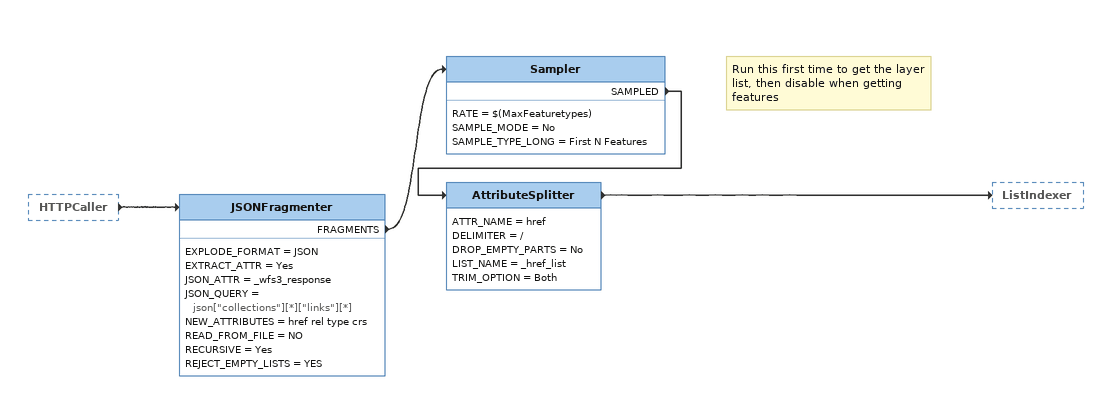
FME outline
HTTPCaller [outside]
    -> JSONFragmenter
JSONFragmenter
    EXPLODE_FORMAT = JSON
    EXTRACT_ATTR = Yes
    JSON_ATTR = _wfs3_response
    JSON_QUERY = json["collections"][*]["links"][*]
    NEW_ATTRIBUTES = href rel type crs
    READ_FROM_FILE = NO
    RECURSIVE = Yes
    REJECT_EMPTY_LISTS = YES
    FRAGMENTS -> Sampler
Sampler
    RATE = $(MaxFeaturetypes)
    SAMPLE_MODE = No
    SAMPLE_TYPE_LONG = First N Features
    SAMPLED -> AttributeSplitter
Note: Run this first time to get the layer list, then disable when getting features
AttributeSplitter
    ATTR_NAME = href
    DELIMITER = /
    DROP_EMPTY_PARTS = No
    LIST_NAME = _href_list
    TRIM_OPTION = Both
    -> ListIndexer
